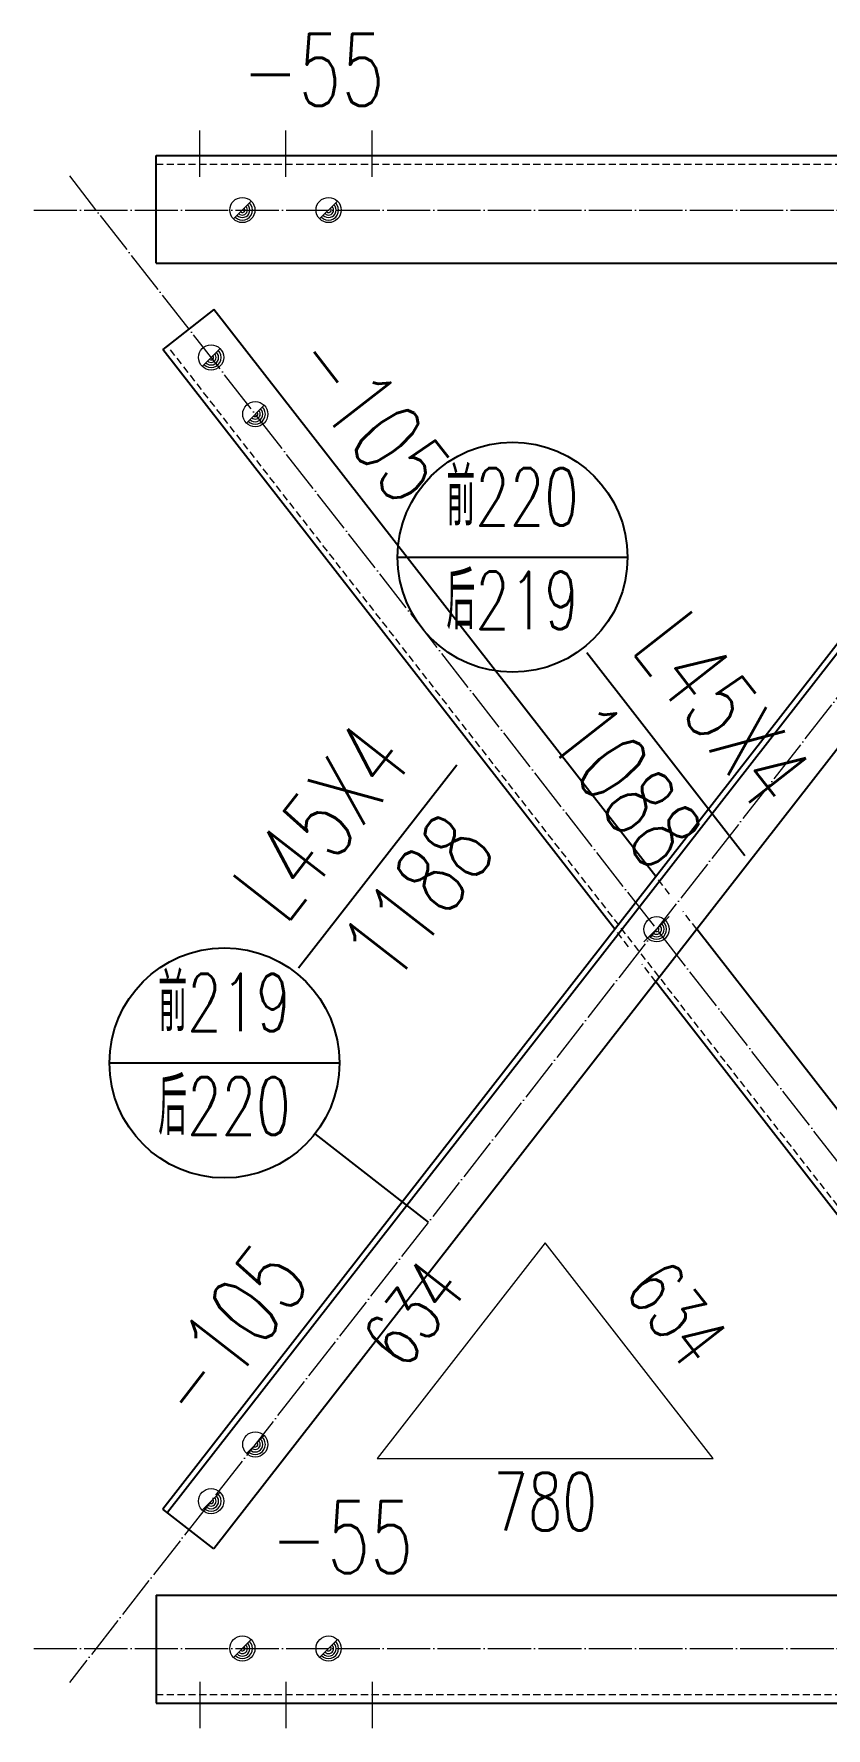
# Model space of a CAD drawing. Header units: millimetres. Extents: x -30246 to 2574, y -687 to 14024.
# Drawn here: x -23200 to -22649, y 12689 to 13867 of the extents above; entities that cross this region are included whole.
import ezdxf
from ezdxf.enums import TextEntityAlignment as Align

# ---------------------------------------------------------------- set-up
doc = ezdxf.new("R2010")
doc.units = ezdxf.units.MM
doc.header["$LTSCALE"] = 20
doc.linetypes.add('DASHDOT2X', pattern=[1.75, 1.5, -0.125, 0, -0.125])
doc.linetypes.add('HIDDEN', pattern=[0.375, 0.25, -0.125])
for name, color, linetype, lineweight in [('1', 7, 'Continuous', 25), ('2', 1, 'HIDDEN', 13), ('5', 7, 'Continuous', 13), ('6', 30, 'Continuous', 13), ('7', 3, 'DASHDOT2X', 13)]:
    doc.layers.add(name, color=color, linetype=linetype, lineweight=lineweight)
doc.styles.get("Standard").update_dxf_attribs({"font": 'simplex', "width": 0.7, "bigfont": 'gbhzfs.shx'})

# ---------------------------------------------------------------- blocks, each defined once
blk = doc.blocks.new('M16X40')
blk.add_line((-0.71, -0.71), (0.71, 0.71))
blk.add_circle((0, 0), 1)
for radius in [0.8, 0.6, 0.4, 0.2]:
    blk.add_arc((0, 0), radius, 225, 45)
blk = doc.blocks.new('LS_SIDE')
blk.add_line((-1, 0), (2, 0))
blk = doc.blocks.new('M16X50')
blk.add_line((-1, -1), (1, 1))
blk.add_circle((0, 0), 1)
for radius in [0.8, 0.6, 0.4, 0.2]:
    blk.add_arc((0, 0), radius, 225, 45)

msp = doc.modelspace()

# ---------------------------------------------------------------- linework, layer by layer
at = {"layer": '1'}
for p, q in [((-23115.20391, 13707.24478), (-23115.19792, 13782.24478)), ((-23115.19792, 13782.24478), (-20780.20387, 13782.05821)), ((-22379.7084, 13778.05665), (-23110.47983, 12840.80977)), ((-22376.55431, 13775.59705), (-23107.32574, 12838.35017)), ((-22344.22488, 13750.38616), (-23074.99631, 12813.13928)), ((-23115.20391, 13707.24478), (-22471.86586, 13707.19338)), ((-23074.91883, 13674.97276), (-23110.40417, 13647.30209)), ((-22767.50087, 13280.69555), (-23074.91883, 13674.97276)), ((-22796.03095, 13244.10445), (-23110.40417, 13647.30209)), ((-22947.12963, 13502.8016), (-22787.12963, 13502.8016)), ((-22815.47932, 13436.55777), (-22705.41495, 13295.39532)), ((-23015.98478, 13217.33873), (-22905.92042, 13358.50117)), ((-22467.12204, 12895.44632), (-22738.97177, 13244.1057)), ((-22502.60738, 12867.77566), (-22767.50185, 13207.51461)), ((-23147.6351, 13151.0949), (-22987.6351, 13151.0949)), ((-22925.68403, 13040.41565), (-23004.54574, 13101.90412)), ((-23074.99631, 12813.13928), (-23110.47983, 12840.80977)), ((-23115.20391, 12780.85406), (-22484.66568, 12780.90444)), ((-23115.20391, 12780.85406), (-23115.19792, 12705.85406)), ((-23115.19792, 12705.85406), (-20780.20387, 12706.04063))]:
    msp.add_line(p, q, dxfattribs=at)
for centre in [(-22867.12963, 13502.8016), (-23067.6351, 13151.0949)]:
    msp.add_circle(centre, 80, dxfattribs=at)
at = {"layer": '2'}
for p, q in [((-23115.1984, 13776.24478), (-20520.21726, 13776.03744)), ((-22437.96581, 12791.37505), (-23107.24992, 13649.76171)), ((-22757.99117, 13268.49893), (-22767.50087, 13280.69555)), ((-22738.97177, 13244.1057), (-22748.48147, 13256.30232)), ((-22786.52125, 13231.90784), (-22796.03095, 13244.10445)), ((-22767.50185, 13207.51461), (-22777.01155, 13219.71122)), ((-23115.1984, 12711.85406), (-20520.21726, 12712.06141))]:
    msp.add_line(p, q, dxfattribs=at)
at = {"layer": '6'}
msp.add_lwpolyline([(-22844.44049, 13026.05907), (-22961.45499, 12875.98276), (-22727.46716, 12876.00146)], close=True, dxfattribs=at)
at = {"layer": '7'}
for p, q in [((-22343.12618, 13787.57202), (-23175.35169, 12720.20577)), ((-22358.42142, 12720.25499), (-23175.2751, 13767.90618)), ((-23200.19673, 13744.25158), (-20490.2213, 13744.03504)), ((-23200.19673, 12743.84727), (-20490.2213, 12744.0638))]:
    msp.add_line(p, q, dxfattribs=at)

# ---------------------------------------------------------------- block references
at = {"layer": '5', "xscale": 10.74999999999982, "yscale": 10.75000000000045, "zscale": 10.75}
for p, rotation in [((-23084.81867, 13778.09287), 90.02314802775794), ((-23024.82165, 13778.08807), 90.02314802775794), ((-22964.82463, 13778.08328), 90.02314802775794), ((-23084.81867, 12710.00598), 269.9768519722421), ((-23024.82165, 12710.01077), 269.9768519722421), ((-22964.82463, 12710.01556), 269.9768519722421)]:
    msp.add_blockref('LS_SIDE', p, dxfattribs=dict(at, rotation=rotation))
at = {"layer": '5', "xscale": 8.75, "yscale": 8.75, "zscale": 8.75}
for name, p in [('M16X40', (-23055.14415, 13744.23999)), ('M16X40', (-22995.14713, 13744.2352)), ('M16X40', (-23076.89016, 13641.73097)), ('M16X40', (-23046.14449, 13602.3013)), ('M16X50', (-22766.94926, 13244.07648)), ('M16X40', (-23046.14449, 12885.79754)), ('M16X40', (-23076.89016, 12846.36787)), ('M16X40', (-23055.14415, 12743.85885)), ('M16X40', (-22995.14713, 12743.86365))]:
    msp.add_blockref(name, p, dxfattribs=at)

# ---------------------------------------------------------------- texts
at = {"layer": '1', "width": 0.7}
for s, rotation, p in [('-55', 359.9954219, (-23055.18894, 13841.73999)), ('-105', 307.94354386, (-23006.08401, 13652.55615)), ('-105', 52.05645614, (-23104.73773, 12912.41639)), ('-55', 0.0045781, (-23035.20293, 12821.36045))]:
    msp.add_text(s, height=50, rotation=rotation, dxfattribs=at).set_placement(p, align=Align.MIDDLE_LEFT)
for s, p in [('前220', (-22867.12963, 13512.8016)), ('前219', (-23067.6351, 13161.0949))]:
    msp.add_text(s, height=40, dxfattribs=at).set_placement(p, align=Align.BOTTOM_CENTER)
for s, p in [('后219', (-22867.12963, 13492.8016)), ('后220', (-23067.6351, 13141.0949))]:
    msp.add_text(s, height=40, dxfattribs=at).set_placement(p, align=Align.TOP_CENTER)
for rotation, p in [(307.94354386, (-22752.56097, 13372.12539)), (52.05645614, (-22968.83877, 13294.06879))]:
    msp.add_text('L45X4', height=50, rotation=rotation, dxfattribs=at).set_placement(p, align=Align.BOTTOM_CENTER)
for s, rotation, p in [('1088', 307.94354386, (-22768.33331, 13359.8277)), ('1188', 52.05645614, (-22953.06643, 13281.7711))]:
    msp.add_text(s, height=50, rotation=rotation, dxfattribs=at).set_placement(p, align=Align.TOP_CENTER)
at = {"layer": '6', "width": 0.7}
for rotation, p in [(52.05645614, (-22910.83391, 12957.16977)), (307.93722607, (-22778.06698, 12957.17824))]:
    msp.add_text('634', height=40, rotation=rotation, dxfattribs=at).set_placement(p, align=Align.BOTTOM_CENTER)
msp.add_text('780', height=40, rotation=0.0045781, dxfattribs=at).set_placement((-22844.46028, 12865.99211), align=Align.TOP_CENTER)

doc.saveas('drawing.dxf')
